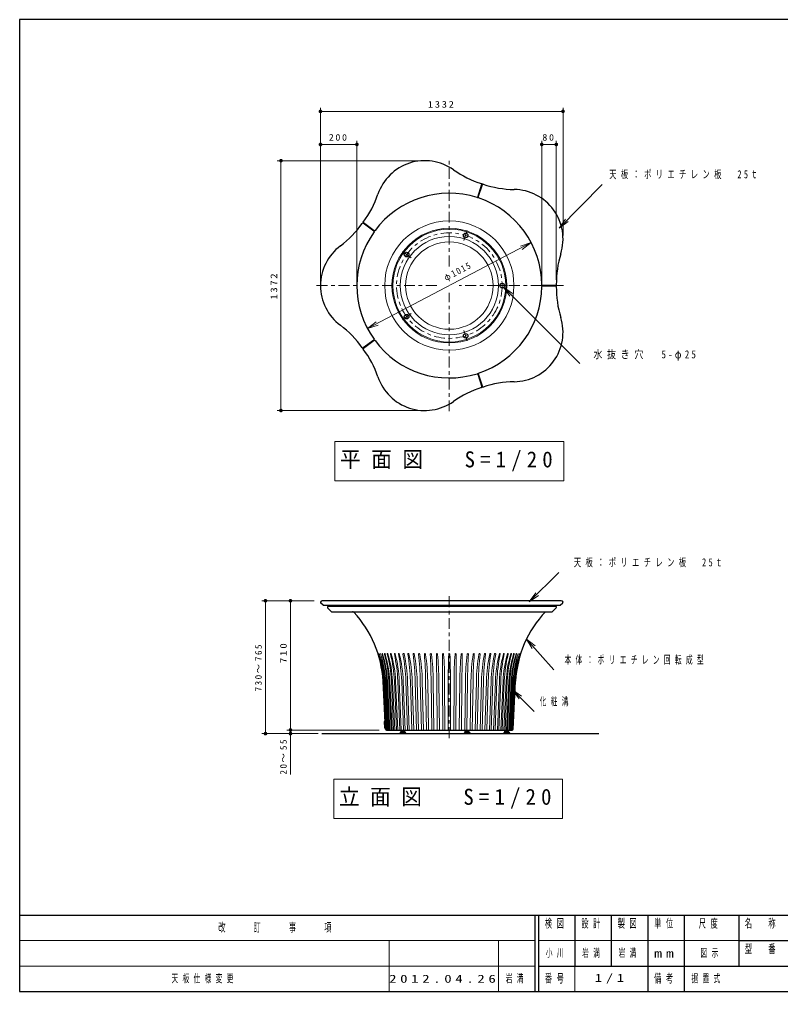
# Model space of a CAD drawing. Units: millimetres on the paper, scale 1:20. Extents: x -385 to 0, y 0 to 267.
# Drawn here: x -385 to -176, y 0 to 267 of the extents above; entities that cross this region are included whole.
import ezdxf

# ---------------------------------------------------------------- set-up
doc = ezdxf.new("R2010")
doc.units = ezdxf.units.MM
doc.linetypes.add('USER2', pattern=[6, 3, -1, 1, -1])
doc.layers.add('1_20', color=7, linetype='Continuous', lineweight=13)
doc.layers.add('NAKAMURA図枠', color=7, linetype='Continuous', lineweight=13)
doc.layers.add('図面情報', color=7, linetype='Continuous')
doc.styles.add('ＭＳ ゴシック', font='')
doc.styles.get('ＭＳ ゴシック').set_extended_font_data('MS Gothic')

# ---------------------------------------------------------------- blocks, each defined once
blk = doc.blocks.new('open_arrow')
at = {"color": 0, "linetype": 'Continuous', "lineweight": -2}
blk.add_lwpolyline([(7.5, 1.25), (0, 0), (7.5, -1.25)], dxfattribs=at)
blk = doc.blocks.new('filled_dot')
at = {"color": 0, "linetype": 'Continuous', "lineweight": -2, "const_width": 1.25}
blk.add_lwpolyline([(-0.625, 0, 1), (0.625, 0, 1)], format="xyb", close=True, dxfattribs=at)

msp = doc.modelspace()

# ---------------------------------------------------------------- linework, layer by layer
at = {"layer": '1_20'}
for p, q in [((-302.347, 194.897), (-302.347, 242.739)), ((-302.347, 241.739), (-235.756, 241.739)), ((-235.756, 207.696), (-235.756, 242.739)), ((-302.347, 194.897), (-302.347, 233.657)), ((-302.347, 232.657), (-292.347, 232.657)), ((-292.347, 194.897), (-292.347, 233.657)), ((-241.597, 194.897), (-241.597, 233.657)), ((-241.597, 232.657), (-237.6, 232.657)), ((-237.6, 195.521), (-237.6, 233.657)), ((-274.701, 228.206), (-314.204, 228.206)), ((-313.204, 159.588), (-313.204, 228.206)), ((-236.818, 209.688), (-224.967, 221.704)), ((-244.505, 205.692), (-289.439, 182.103)), ((-252.094, 193.459), (-231.122, 172.464)), ((-274.701, 159.588), (-314.204, 159.588)), ((-298.372, 151.033), (-298.372, 140.233)), ((-235.572, 151.033), (-298.372, 151.033)), ((-235.572, 140.233), (-235.572, 151.033)), ((-298.372, 140.233), (-235.572, 140.233)), ((-245.013, 107.061), (-236.89, 115.116)), ((-304.066, 107.336), (-318.451, 107.336)), ((-317.451, 70.836), (-317.451, 107.336)), ((-304.066, 107.336), (-311.588, 107.336)), ((-310.588, 71.836), (-310.588, 107.336)), ((-245.815, 96.821), (-238.268, 88.343)), ((-284.377, 71.88), (-285.079, 85.29)), ((-284.152, 71.836), (-284.846, 85.29)), ((-283.951, 71.836), (-284.632, 85.29)), ((-283.796, 71.836), (-284.477, 85.29)), ((-283.517, 71.836), (-284.18, 85.29)), ((-283.312, 71.836), (-283.974, 85.29)), ((-282.957, 71.836), (-283.596, 85.29)), ((-282.703, 71.836), (-283.342, 85.29)), ((-282.275, 71.836), (-282.886, 85.29)), ((-281.975, 71.836), (-282.586, 85.29)), ((-281.477, 71.836), (-282.055, 85.29)), ((-281.133, 71.836), (-281.711, 85.29)), ((-280.569, 71.836), (-281.109, 85.29)), ((-280.183, 71.836), (-280.723, 85.29)), ((-279.557, 71.836), (-280.055, 85.29)), ((-279.132, 71.836), (-279.631, 85.29)), ((-278.443, 71.836), (-278.902, 85.29)), ((-277.989, 71.836), (-278.443, 85.29)), ((-277.254, 71.836), (-277.658, 85.29)), ((-276.762, 71.836), (-277.167, 85.29)), ((-275.981, 71.836), (-276.333, 85.29)), ((-275.814, 85.29), (-275.461, 71.836)), ((-274.639, 71.836), (-274.937, 85.29)), ((-274.393, 85.29), (-274.095, 71.836)), ((-273.48, 85.29), (-273.238, 71.836)), ((-272.675, 71.836), (-272.916, 85.29)), ((-271.973, 85.29), (-271.79, 71.836)), ((-271.211, 71.836), (-271.393, 85.29)), ((-270.428, 85.29), (-270.306, 71.836)), ((-269.715, 71.836), (-269.837, 85.29)), ((-268.796, 71.836), (-268.857, 85.29)), ((-268.198, 71.836), (-268.26, 85.29)), ((-267.272, 71.836), (-267.272, 85.29)), ((-266.672, 71.836), (-266.672, 85.29)), ((-265.746, 71.836), (-265.684, 85.29)), ((-265.148, 71.836), (-265.087, 85.29)), ((-264.229, 71.836), (-264.107, 85.29)), ((-263.516, 85.29), (-263.638, 71.836)), ((-262.733, 71.836), (-262.551, 85.29)), ((-261.971, 85.29), (-262.154, 71.836)), ((-261.269, 71.836), (-261.028, 85.29)), ((-260.464, 85.29), (-260.706, 71.836)), ((-259.551, 85.29), (-259.849, 71.836)), ((-259.305, 71.836), (-259.007, 85.29)), ((-258.131, 85.29), (-258.483, 71.836)), ((-257.964, 71.836), (-257.611, 85.29)), ((-257.182, 71.836), (-256.777, 85.29)), ((-256.69, 71.836), (-256.286, 85.29)), ((-255.955, 71.836), (-255.501, 85.29)), ((-255.501, 71.836), (-255.042, 85.29)), ((-254.812, 71.836), (-254.313, 85.29)), ((-254.387, 71.836), (-253.889, 85.29)), ((-253.761, 71.836), (-253.221, 85.29)), ((-253.375, 71.836), (-252.835, 85.29)), ((-252.811, 71.836), (-252.233, 85.29)), ((-252.467, 71.836), (-251.889, 85.29)), ((-251.969, 71.836), (-251.358, 85.29)), ((-251.669, 71.836), (-251.058, 85.29)), ((-251.241, 71.836), (-250.602, 85.29)), ((-250.987, 71.836), (-250.348, 85.29)), ((-250.632, 71.836), (-249.97, 85.29)), ((-250.427, 71.836), (-249.765, 85.29)), ((-250.148, 71.836), (-249.467, 85.29)), ((-249.993, 71.836), (-249.312, 85.29)), ((-249.793, 71.836), (-249.098, 85.29)), ((-249.584, 82.872), (-243.673, 76.925)), ((-249.567, 71.88), (-248.865, 85.29)), ((-304.066, 70.836), (-318.451, 70.836)), ((-304.066, 71.836), (-311.588, 71.836)), ((-286.235, 71.836), (-311.588, 71.836)), ((-302.972, 70.836), (-311.588, 70.836)), ((-310.588, 59.582), (-310.588, 71.836)), ((-298.703, 58.359), (-298.703, 47.559)), ((-235.903, 58.359), (-298.703, 58.359)), ((-235.903, 47.559), (-235.903, 58.359)), ((-298.703, 47.559), (-235.903, 47.559))]:
    msp.add_line(p, q, dxfattribs=at)
at = {"layer": '1_20', "linetype": 'USER2'}
for p, q in [((-266.972, 199.183), (-266.972, 228.928)), ((-262.05, 209.046), (-262.954, 206.264)), ((-279.859, 203.26), (-277.492, 201.54)), ((-270.411, 193.897), (-304.251, 193.897)), ((-235.599, 193.897), (-264.269, 193.897)), ((-251.043, 193.897), (-253.969, 193.897)), ((-266.972, 159.383), (-266.972, 191.879)), ((-279.859, 184.534), (-277.492, 186.254)), ((-262.05, 178.748), (-262.954, 181.531)), ((-266.972, 69.581), (-266.972, 108.794))]:
    msp.add_line(p, q, dxfattribs=at)
at = {"layer": '1_20', "color": 3, "lineweight": 25}
for p, q in [((-259.156, 218.195), (-258.013, 221.714)), ((-259.013, 218.149), (-257.87, 221.668)), ((-287.665, 208.839), (-290.659, 211.014)), ((-287.577, 208.96), (-290.571, 211.136)), ((-241.448, 193.972), (-237.748, 193.972)), ((-241.448, 193.822), (-237.748, 193.822)), ((-287.665, 178.955), (-290.659, 176.78)), ((-287.577, 178.834), (-290.571, 176.659)), ((-259.156, 169.599), (-258.013, 166.08)), ((-259.013, 169.646), (-257.87, 166.126)), ((-236.251, 107.336), (-301.847, 107.336)), ((-301.597, 106.086), (-302.298, 106.787)), ((-301.597, 106.086), (-236.501, 106.086)), ((-300.399, 105.409), (-299.326, 104.336)), ((-300.222, 105.836), (-237.809, 105.836)), ((-299.326, 104.336), (-238.706, 104.336)), ((-237.632, 105.409), (-238.706, 104.336)), ((-236.501, 106.086), (-235.8, 106.787)), ((-284.484, 72.072), (-285.177, 85.29)), ((-249.46, 72.072), (-248.767, 85.29)), ((-284.839, 74.069), (-284.761, 72.571)), ((-301.972, 70.836), (-225.91, 70.836)), ((-284.235, 71.836), (-249.709, 71.836)), ((-280.639, 70.836), (-280.639, 70.936)), ((-280.639, 70.936), (-278.789, 70.936)), ((-280.335, 71.276), (-280.459, 70.995)), ((-280.243, 71.336), (-279.185, 71.336)), ((-280.214, 71.711), (-279.214, 71.711)), ((-280.214, 71.336), (-280.214, 71.711)), ((-279.964, 71.336), (-279.964, 71.836)), ((-279.464, 71.336), (-279.464, 71.836)), ((-279.214, 71.336), (-279.214, 71.711)), ((-279.093, 71.276), (-278.97, 70.995)), ((-278.789, 70.836), (-278.789, 70.936)), ((-263.03, 70.836), (-263.03, 70.936)), ((-263.03, 70.936), (-261.18, 70.936)), ((-262.726, 71.276), (-262.849, 70.995)), ((-262.634, 71.336), (-261.576, 71.336)), ((-262.605, 71.336), (-262.605, 71.711)), ((-262.605, 71.711), (-261.605, 71.711)), ((-262.355, 71.336), (-262.355, 71.836)), ((-261.855, 71.336), (-261.855, 71.836)), ((-261.605, 71.336), (-261.605, 71.711)), ((-261.484, 71.276), (-261.361, 70.995)), ((-261.18, 70.836), (-261.18, 70.936)), ((-252.147, 70.836), (-252.147, 70.936)), ((-252.147, 70.936), (-250.297, 70.936)), ((-252.147, 70.836), (-250.297, 70.836)), ((-251.843, 71.276), (-251.966, 70.995)), ((-251.751, 71.336), (-250.693, 71.336)), ((-251.722, 71.336), (-251.722, 71.711)), ((-251.722, 71.711), (-250.722, 71.711)), ((-251.472, 71.336), (-251.472, 71.836)), ((-250.972, 71.336), (-250.972, 71.836)), ((-250.722, 71.336), (-250.722, 71.711)), ((-250.601, 71.276), (-250.478, 70.995)), ((-250.297, 70.836), (-250.297, 70.936))]:
    msp.add_line(p, q, dxfattribs=at)
at = {"layer": '1_20'}
for radius in [17.75, 17.75, 17.75, 17.75, 17.75, 17.75, 15.75, 15.75, 15.5, 13.5, 12]:
    msp.add_circle((-266.972, 193.897), radius, dxfattribs=at)
at = {"layer": '1_20', "linetype": 'USER2'}
msp.add_circle((-266.972, 193.897), 14.5, dxfattribs=at)
at = {"layer": '1_20', "color": 3, "lineweight": 25}
for centre in [(-262.491, 207.687), (-278.703, 202.42), (-252.472, 193.897), (-252.472, 193.897), (-278.703, 185.374), (-262.491, 180.107)]:
    msp.add_circle(centre, 0.625, dxfattribs=at)
for centre, radius, start, end in [((-273.701, 214.606), 13.6, 54.70535, 161.29465), ((-249.991, 248.178), 27.5, 234.76841, 252.82637), ((-258.155, 221.761), 0.15, 342, 72.82637), ((-257.727, 221.622), 0.15, 71.17363, 162), ((-248.804, 247.792), 27.5, 251.17363, 269.23159), ((-312.615, 227.83), 27.5, 323.17363, 341.23159), ((-266.972, 193.897), 25.375, 72.50506, 143.49494), ((-249.356, 206.696), 13.6, 342.70535, 89.29465), ((-259.299, 218.241), 0.15, 252.50506, 342), ((-258.871, 218.102), 0.15, 162, 251.49494), ((-266.972, 193.897), 25.375, 0.50506, 71.49494), ((-313.349, 226.821), 27.5, 306.76841, 324.82637), ((-290.747, 210.893), 0.15, 54, 144.82637), ((-290.483, 211.257), 0.15, 143.17363, 234), ((-266.972, 193.897), 25.375, 144.50506, 215.49494), ((-287.754, 208.718), 0.15, 324.50506, 54), ((-287.489, 209.082), 0.15, 234, 323.49494), ((-288.747, 193.897), 13.6, 126.70535, 233.29465), ((-210.1, 194.521), 27.5, 162.76841, 180.82637), ((-266.972, 193.897), 25.375, 288.50506, 359.49494), ((-241.448, 194.122), 0.15, 180.50506, 270), ((-241.448, 193.672), 0.15, 90, 179.49494), ((-237.748, 194.122), 0.15, 270, 0.82637), ((-237.748, 193.672), 0.15, 359.17363, 90), ((-210.1, 193.273), 27.5, 179.17363, 197.23159), ((-249.356, 181.098), 13.6, 270.70535, 17.29465), ((-313.349, 160.974), 27.5, 35.17363, 53.23159), ((-287.754, 179.077), 0.15, 306, 35.49494), ((-290.747, 176.901), 0.15, 215.17363, 306), ((-290.483, 176.537), 0.15, 126, 216.82637), ((-312.615, 159.964), 27.5, 18.76841, 36.82637), ((-287.489, 178.712), 0.15, 36.50506, 126), ((-266.972, 193.897), 25.375, 216.50506, 287.49494), ((-273.701, 173.188), 13.6, 198.70535, 305.29465), ((-259.299, 169.553), 0.15, 18, 107.49494), ((-258.871, 169.692), 0.15, 108.50506, 198), ((-249.991, 139.616), 27.5, 107.17363, 125.23159), ((-258.155, 166.033), 0.15, 287.17363, 18), ((-257.727, 166.173), 0.15, 198, 288.82637), ((-248.804, 140.002), 27.5, 90.76841, 108.82637), ((-302.192, 106.893), 0.15, 170.56183, 225), ((-301.847, 106.836), 0.5, 90, 170.56183), ((-236.251, 106.836), 0.5, 9.43817, 90), ((-235.906, 106.893), 0.15, 315, 9.43817), ((-300.222, 105.586), 0.25, 90, 225), ((-293.558, 103.836), 0.5, 42.99209, 90), ((-315.136, 83.72), 30, 3, 42.99209), ((-218.808, 83.72), 30, 136.5912, 177), ((-237.809, 105.586), 0.25, 315, 90), ((-284.59, 74.082), 0.25, 93, 183), ((-284.511, 72.584), 0.25, 183, 273), ((-284.235, 72.086), 0.25, 183, 270), ((-280.55, 71.036), 0.1, 270, 336.21797), ((-280.243, 71.236), 0.1, 90, 156.21797), ((-279.185, 71.236), 0.1, 23.78203, 90), ((-278.878, 71.036), 0.1, 203.78203, 270), ((-262.941, 71.036), 0.1, 270, 336.21797), ((-262.634, 71.236), 0.1, 90, 156.21797), ((-261.576, 71.236), 0.1, 23.78203, 90), ((-261.269, 71.036), 0.1, 203.78203, 270), ((-252.058, 71.036), 0.1, 270, 336.21797), ((-251.751, 71.236), 0.1, 90, 156.21797), ((-250.693, 71.236), 0.1, 23.78203, 90), ((-250.386, 71.036), 0.1, 203.78203, 270), ((-249.709, 72.086), 0.25, 270, 357)]:
    msp.add_arc(centre, radius, start, end, dxfattribs=at)
at = {"layer": '1_20'}
for centre, radius, start, end in [((-314.37, 83.755), 29.331, 2.99886, 18.03431), ((-313.691, 83.801), 28.883, 2.95492, 18.22846), ((-318.139, 83.593), 33.55, 2.89836, 15.9908), ((-313.125, 83.839), 28.685, 2.89836, 18.27762), ((-285.374, 92.761), 0.075, 17.27566, 196.46993), ((-315.934, 83.726), 31.793, 2.81978, 16.46993), ((-314.18, 83.802), 30.242, 2.81978, 17.27566), ((-284.72, 92.736), 0.1, 16.73946, 195.95812), ((-316.17, 83.742), 32.611, 2.71975, 15.95811), ((-314.378, 83.815), 31.071, 2.71975, 16.73946), ((-283.931, 92.736), 0.1, 16.37655, 194.89497), ((-317.9, 83.7), 35.05, 2.59904, 14.89497), ((-314.143, 83.857), 31.589, 2.59904, 16.37655), ((-283.013, 92.736), 0.1, 15.87935, 193.72781), ((-320.197, 83.652), 38.177, 2.45854, 13.72781), ((-314.072, 83.9), 32.392, 2.45854, 15.87935), ((-281.973, 92.736), 0.1, 15.25087, 192.46472), ((-323.326, 83.595), 42.251, 2.29933, 12.46472), ((-314.215, 83.945), 33.519, 2.29933, 15.25087), ((-280.819, 92.736), 0.1, 14.49499, 191.1147), ((-327.71, 83.523), 47.687, 2.12259, 11.1147), ((-314.639, 83.992), 35.032, 2.12259, 14.49499), ((-279.559, 92.686), 0.15, 12.95672, 190.50767), ((-328.585, 83.592), 49.712, 1.95661, 10.50767), ((-317.412, 83.977), 38.992, 1.92967, 12.95672), ((-278.204, 92.686), 0.15, 11.95208, 189.03157), ((-335.715, 83.544), 58.083, 1.72203, 9.03157), ((-319.098, 84.029), 41.95, 1.72203, 11.95208), ((-276.763, 92.686), 0.15, 10.83657, 187.47314), ((-347.329, 83.429), 71.02, 1.50124, 7.47314), ((-321.679, 84.088), 45.882, 1.50124, 10.83657), ((-275.248, 92.686), 0.15, 9.61809, 185.87151), ((-366.996, 83.25), 92.082, 1.26899, 5.8715), ((-325.583, 84.156), 51.202, 1.26899, 9.61809), ((-273.67, 92.686), 0.15, 8.30551, 184.23951), ((-405.326, 82.926), 131.867, 1.02703, 4.23951), ((-331.531, 84.239), 58.624, 1.02703, 8.30551), ((-505.553, 82.121), 233.601, 0.77723, 2.59043), ((-272.04, 92.686), 0.15, 6.90865, 182.59043), ((-340.857, 84.347), 69.47, 0.77723, 6.90865), ((-270.373, 92.686), 0.15, 5.43826, 180.93779), ((-1288.021, 76.028), 1017.635, 0.52148, 0.93779), ((-356.328, 84.502), 86.494, 0.52148, 5.43826), ((169.682, 87.293), 438.543, 179.29521, 180.26174), ((-268.679, 92.686), 0.15, 3.90588, 179.29521), ((-384.8, 84.757), 116.541, 0.26174, 3.90588), ((-84.716, 85.29), 182.556, 177.67623, 180), ((-266.972, 92.686), 0.15, 2.32377, 177.67623), ((-449.228, 85.29), 182.556, 0, 2.32377), ((-149.145, 84.757), 116.541, 176.09412, 179.73826), ((-265.265, 92.686), 0.15, 0.70479, 176.09412), ((-703.626, 87.293), 438.543, 359.73826, 0.70479), ((-177.616, 84.502), 86.494, 174.56174, 179.47852), ((-263.572, 92.686), 0.15, 359.06221, 174.56174), ((754.077, 76.028), 1017.635, 179.06221, 179.47852), ((-193.087, 84.347), 69.47, 173.09135, 179.22277), ((-261.904, 92.686), 0.15, 357.40957, 173.09135), ((-28.391, 82.121), 233.601, 177.40957, 179.22277), ((-202.413, 84.239), 58.624, 171.69449, 178.97297), ((-128.618, 82.926), 131.867, 175.76049, 178.97297), ((-260.274, 92.686), 0.15, 355.76049, 171.69449), ((-208.361, 84.156), 51.202, 170.38191, 178.73101), ((-166.948, 83.25), 92.082, 174.12849, 178.73101), ((-258.696, 92.686), 0.15, 354.12849, 170.38191), ((-212.265, 84.088), 45.882, 169.16343, 178.49876), ((-186.615, 83.429), 71.02, 172.52686, 178.49876), ((-257.181, 92.686), 0.15, 352.52686, 169.16343), ((-214.846, 84.029), 41.95, 168.04792, 178.27797), ((-198.229, 83.544), 58.083, 170.96843, 178.27797), ((-255.74, 92.686), 0.15, 350.96843, 168.04792), ((-216.532, 83.977), 38.992, 167.04328, 178.07033), ((-205.359, 83.592), 49.712, 169.49233, 178.04339), ((-254.385, 92.686), 0.15, 349.49233, 167.04328), ((-219.305, 83.992), 35.032, 165.50501, 177.87741), ((-206.234, 83.523), 47.687, 168.8853, 177.87741), ((-253.125, 92.736), 0.1, 348.8853, 165.50501), ((-219.729, 83.945), 33.519, 164.74913, 177.70067), ((-210.618, 83.595), 42.251, 167.53528, 177.70067), ((-219.872, 83.9), 32.392, 164.12065, 177.54146), ((-251.971, 92.736), 0.1, 347.53528, 164.74913), ((-213.747, 83.652), 38.177, 166.27219, 177.54146), ((-219.801, 83.857), 31.589, 163.62346, 177.40096), ((-216.044, 83.7), 35.05, 165.10503, 177.40096), ((-250.931, 92.736), 0.1, 346.27218, 164.12065), ((-219.566, 83.815), 31.071, 163.26054, 177.28025), ((-217.774, 83.742), 32.611, 164.04189, 177.28025), ((-250.013, 92.736), 0.1, 345.10503, 163.62346), ((-219.765, 83.802), 30.242, 162.72434, 177.18022), ((-218.01, 83.726), 31.793, 163.53007, 177.18022), ((-220.819, 83.839), 28.685, 161.72238, 177.10164), ((-249.224, 92.736), 0.1, 344.04188, 163.26054), ((-215.805, 83.593), 33.55, 164.00921, 177.10164), ((-220.253, 83.801), 28.883, 161.77154, 177.04508), ((-219.574, 83.755), 29.331, 161.96569, 177.00114), ((-248.57, 92.761), 0.075, 343.53007, 162.72434)]:
    msp.add_arc(centre, radius, start, end, dxfattribs=at)
at = {"layer": 'NAKAMURA図枠', "color": 20, "lineweight": 25}
for p, q in [((0, 267), (-385, 267)), ((-385, 267), (-385, 0)), ((-385, 21), (0, 21)), ((-385, 0), (0, 0))]:
    msp.add_line(p, q, dxfattribs=at)
at = {"layer": 'NAKAMURA図枠', "color": 3, "lineweight": 25}
for p, q in [((-243.5, 21), (-243.5, 0)), ((-242.5, 21), (-242.5, 0)), ((-232.5, 21), (-232.5, 7)), ((-222.5, 21), (-222.5, 7)), ((-212.5, 21), (-212.5, 0)), ((-202.5, 21), (-202.5, 7)), ((-187.5, 21), (-187.5, 7)), ((-187.5, 14), (-70, 14)), ((-242.5, 7), (0, 7)), ((-202.5, 7), (-202.5, 0))]:
    msp.add_line(p, q, dxfattribs=at)
at = {"layer": 'NAKAMURA図枠'}
for p, q in [((-385, 14), (-243.5, 14)), ((-283.5, 14), (-283.5, 0)), ((-253.5, 14), (-253.5, 0)), ((-242.5, 14), (-187.5, 14)), ((-385, 7), (-243.5, 7)), ((-232.5, 7), (-232.5, 0))]:
    msp.add_line(p, q, dxfattribs=at)

# ---------------------------------------------------------------- block references
at = {"layer": '1_20', "xscale": 0.4, "yscale": 0.4}
for p in [(-302.347, 241.739), (-302.347, 232.657), (-241.597, 232.657)]:
    msp.add_blockref('filled_dot', p, dxfattribs=at)
for name, p, rotation in [('filled_dot', (-235.756, 241.739), 180), ('filled_dot', (-292.347, 232.657), 180), ('filled_dot', (-237.6, 232.657), 180), ('filled_dot', (-313.204, 228.206), 270), ('open_arrow', (-236.818, 209.688), 45.4), ('open_arrow', (-244.505, 205.692), 207.7), ('open_arrow', (-252.094, 193.459), 315), ('open_arrow', (-289.439, 182.103), 27.7), ('filled_dot', (-313.204, 159.588), 90), ('open_arrow', (-245.013, 107.061), 44.8), ('filled_dot', (-317.451, 107.336), 270), ('filled_dot', (-310.588, 107.336), 270), ('open_arrow', (-245.815, 96.821), 311.7), ('open_arrow', (-249.584, 82.872), 314.8), ('filled_dot', (-310.588, 71.836), 90), ('filled_dot', (-310.588, 71.836), 270), ('filled_dot', (-317.451, 70.836), 90), ('filled_dot', (-310.588, 70.836), 90)]:
    msp.add_blockref(name, p, dxfattribs=dict(at, rotation=rotation))

# ---------------------------------------------------------------- texts
at = {"layer": '1_20', "style": 'ＭＳ ゴシック'}
for s, insert, char_height, attachment_point in [('\\T1.33;\\W1.15;1332', (-269.051, 242.739), 1.833, 8), ('\\T1.33;\\W1.1;200', (-297.347, 233.657), 1.833, 8), ('\\T1.34;\\W1.1;80', (-239.599, 233.657), 1.833, 8), ('\\T1.6;\\W0.65;天板：ポリエチレン板\u300025ｔ', (-223.086, 224.354), 2.199, 4), ('\\T1.52;\\W0.8;水抜き穴\u30005-φ25', (-227.416, 173.314), 2.199, 7), ('\\T1.5;\\W0.95;平面図\u3000S=1/20', (-296.972, 145.633), 4.399, 4), ('\\T1.6;\\W0.65;天板：ポリエチレン板\u300025ｔ', (-232.789, 117.766), 2.199, 4), ('\\T1.64;\\W0.6;本体：ポリエチレン回転成型', (-235.338, 90.993), 2.199, 4), ('\\T1.64;\\W0.6;化粧溝', (-242.176, 79.575), 2.199, 4), ('\\T1.5;\\W0.95;立面図\u3000S=1/20', (-297.303, 52.959), 4.399, 4)]:
    msp.add_mtext(s, dxfattribs=dict(at, insert=insert, char_height=char_height, attachment_point=attachment_point))
at = {"layer": '1_20', "char_height": 1.833, "attachment_point": 8, "style": 'ＭＳ ゴシック'}
for s, insert, rotation in [('\\T1.33;\\W0.9;φ1015', (-263.981, 196.597), 27.698), ('\\T1.33;\\W1.15;1372', (-314.204, 193.897), 90), ('\\T1.32;730～765', (-318.451, 89.086), 90), ('\\T1.33;\\W1.2;710', (-311.588, 93.18), 90), ('\\T1.33;20～55', (-311.588, 64.615), 90)]:
    msp.add_mtext(s, dxfattribs=dict(at, insert=insert, rotation=rotation))
at = {"layer": 'NAKAMURA図枠', "char_height": 2.346, "style": 'ＭＳ ゴシック'}
for s, insert, attachment_point in [('\\T1.64;\\W0.6;改\u3000\u3000訂\u3000\u3000事\u3000\u3000項', (-314.25, 17.5), 5), ('\\T1.64;\\W0.6;検図', (-237.5, 19.9), 2), ('\\T1.64;\\W0.6;設計', (-227.5, 19.9), 2), ('\\T1.64;\\W0.6;製図', (-217.5, 19.9), 2), ('\\T1.64;\\W0.6;単位', (-207.5, 19.9), 2), ('\\T1.64;\\W0.6;尺度', (-195.25, 19.9), 2), ('\\T1.64;\\W0.6;名\u3000称', (-181, 19.9), 2), ('\\T1.5;\\W1.35;mm', (-207.5, 10.5), 5), ('\\T1.64;\\W0.6;型\u3000番', (-181, 12.9), 2), ('\\T1.64;\\W0.6;番号', (-237.5, 3.5), 5), ('\\T1.64;\\W0.6;備考', (-207.5, 3.5), 5)]:
    msp.add_mtext(s, dxfattribs=dict(at, insert=insert, attachment_point=attachment_point))
at = {"layer": '図面情報', "char_height": 2.199, "style": 'ＭＳ ゴシック'}
for s, insert, attachment_point in [('\\T1.64;\\W0.6;小川', (-240.5, 10.5), 4), ('\\T1.64;\\W0.6;岩満', (-230.5, 10.5), 4), ('\\T1.64;\\W0.6;岩満', (-220.5, 10.5), 4), ('\\T1.64;\\W0.6;図示', (-198, 10.5), 4), ('\\T1.64;\\W0.6;天板仕様変更', (-343.25, 3.5), 4), ('\\T1.5;\\W1.35;2012.04.26', (-283.5, 3.5), 4), ('\\T1.64;\\W0.6;岩満', (-251.5, 3.5), 4), ('\\T1.5;\\W1.35;1/1', (-222.5, 3.5), 5), ('\\T1.64;\\W0.6;据置式', (-200.5, 3.5), 4)]:
    msp.add_mtext(s, dxfattribs=dict(at, insert=insert, attachment_point=attachment_point))

doc.saveas('drawing.dxf')
